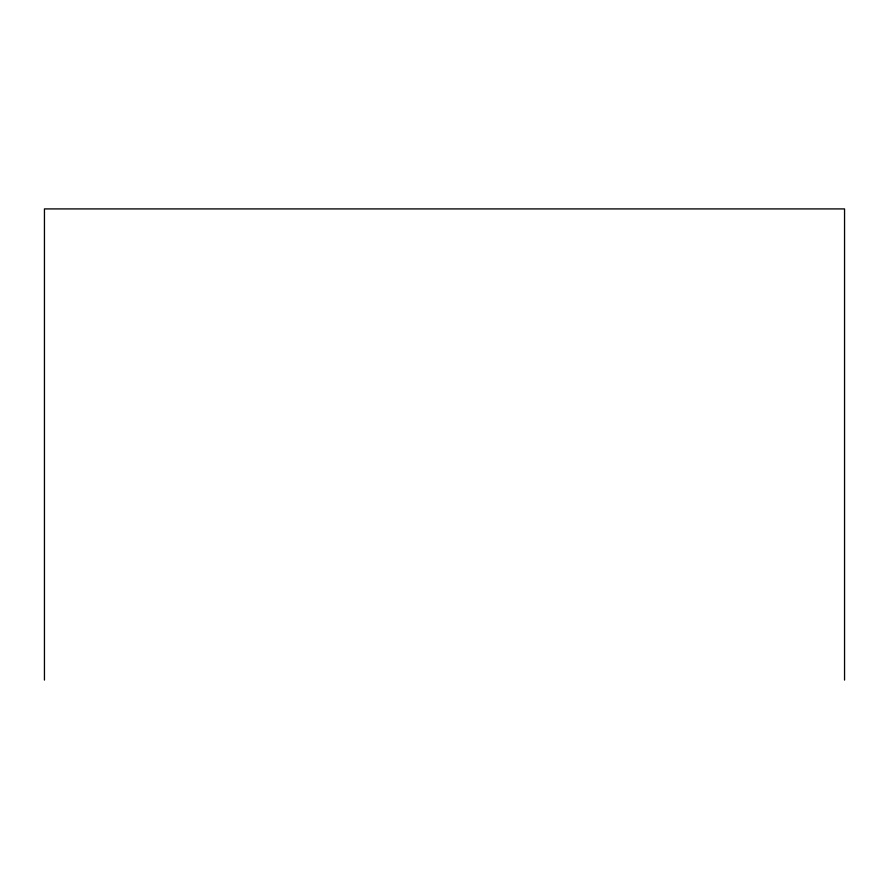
<?xml version="1.0" encoding="UTF-8"?>
<svg xmlns="http://www.w3.org/2000/svg" width="889" height="889" viewBox="0 0 889 889"><rect width="100%" height="100%" fill="white"/><g stroke="black" fill="none" stroke-linecap="round" stroke-linejoin="round"><path stroke-width="1.33" d="M844.55 680.085L844.55 208.915L44.45 208.915L44.45 680.085"/></g></svg>
